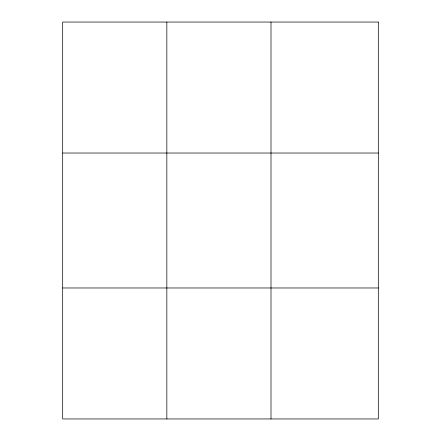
<?xml version="1.0" encoding="UTF-8"?>
<svg xmlns="http://www.w3.org/2000/svg" width="441" height="441" viewBox="0 0 441 441"><rect width="100%" height="100%" fill="white"/><g stroke="black" fill="none" stroke-linecap="round" stroke-linejoin="round"><path stroke-width="0.66" d="M166.841 418.95L166.841 22.05M271 418.95L271 22.05M62.683 153.027L378.317 153.027M62.683 287.973L378.317 287.973M378.317 22.05L378.317 418.95L62.683 418.95L62.683 22.05L378.317 22.05"/></g></svg>
